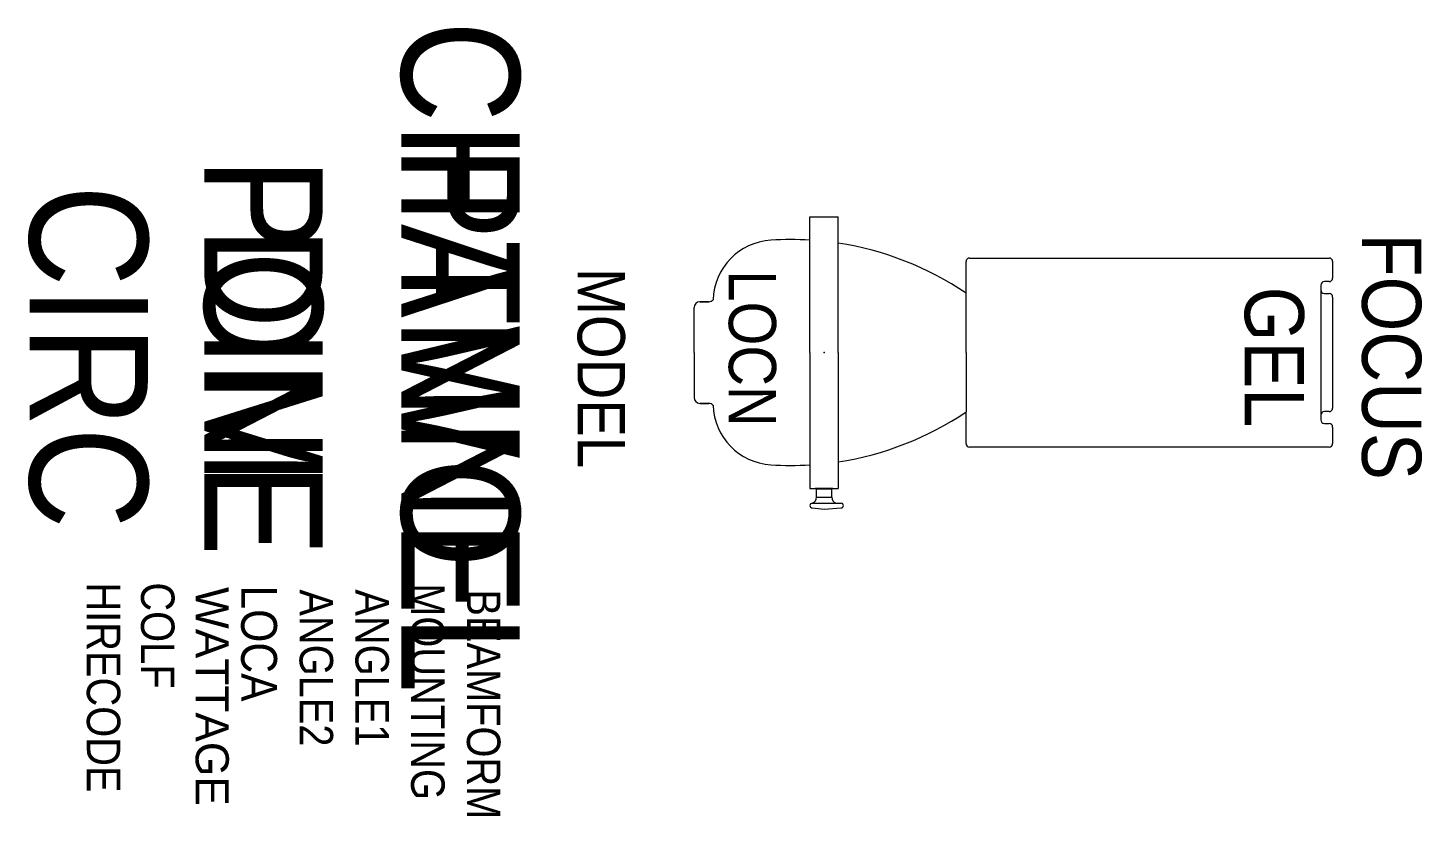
# Model space of a CAD drawing. Extents: x 8892 to 10071, y 638 to 1305.
import ezdxf
from ezdxf.enums import TextEntityAlignment as Align

# ---------------------------------------------------------------- set-up
doc = ezdxf.new("R2010")
doc.units = 0
doc.layers.get('0').update_dxf_attribs({"linetype": 'CONTINUOUS'})
for name, color, linetype in [('CHANNEL', 3, 'CONTINUOUS'), ('CIRC', 6, 'CONTINUOUS'), ('DIMMER', 4, 'CONTINUOUS'), ('FOCUS', 2, 'CONTINUOUS'), ('GEL', 1, 'CONTINUOUS'), ('LANTERNS', 4, 'CONTINUOUS'), ('LOCATION', 7, 'CONTINUOUS'), ('MODEL', 6, 'CONTINUOUS'), ('PATCH', 5, 'CONTINUOUS'), ('PATCH2', 5, 'CONTINUOUS')]:
    doc.layers.add(name, color=color, linetype=linetype)

msp = doc.modelspace()

# ---------------------------------------------------------------- linework, layer by layer
for p, q in [((9553.3, 1029.9), (9553.3, 1144.9)), ((9553.3, 1144.9), (9577.3, 1144.9)), ((9577.3, 1029.9), (9577.3, 1144.9)), ((9688.3, 1109.9), (9992.3, 1109.9)), ((9685.3, 1080.2), (9685.3, 1106.9)), ((9995.3, 1106.9), (9995.3, 1092.9)), ((9985.3, 1086.9), (9985.3, 1082.9)), ((9985.3, 1084.9), (9985.3, 974.9)), ((9992.3, 1089.9), (9988.3, 1089.9)), ((9467.8, 1072.9), (9460.3, 1072.9)), ((9460.3, 1072.9), (9467.8, 1072.9)), ((9685.3, 1029.9), (9685.3, 1080.2)), ((9988.3, 1079.9), (9992.3, 1079.9)), ((9995.3, 1076.9), (9995.3, 982.9)), ((9455.3, 1029.9), (9455.3, 1067.9)), ((9455.3, 1029.9), (9455.3, 991.9)), ((9553.3, 1029.9), (9553.3, 914.9)), ((9577.3, 1029.9), (9577.3, 914.9)), ((9685.3, 1029.9), (9685.3, 979.7)), ((9460.3, 986.9), (9467.8, 986.9)), ((9467.8, 986.9), (9460.3, 986.9)), ((9685.3, 952.9), (9685.3, 979.7)), ((9992.3, 979.9), (9988.3, 979.9)), ((9985.3, 976.9), (9985.3, 972.9)), ((9988.3, 969.9), (9992.3, 969.9)), ((9995.3, 966.9), (9995.3, 952.9)), ((9992.3, 949.9), (9688.3, 949.9)), ((9553.3, 914.9), (9577.3, 914.9)), ((9572.8, 914.9), (9557.8, 914.9)), ((9557.8, 914.9), (9572.8, 914.9)), ((9558.8, 907.4), (9558.8, 914.9)), ((9571.8, 914.2), (9558.8, 914.2)), ((9571.8, 907.4), (9571.8, 914.9)), ((9555.3, 902.4), (9579.7, 902.4)), ((9555.3, 898.4), (9565.3, 897.4)), ((9558.8, 907.4), (9571.8, 907.4)), ((9565.3, 897.4), (9579.7, 898.4))]:
    msp.add_line(p, q)
for centre, radius, start, end in [((9523.2, 1073.3), 51.7, 93.2112, 178.5044), ((9537.4, 861.1), 264.4, 86.5462, 93.7026), ((9537.4, 861.1), 264.4, 55.9767, 81.3138), ((9688.3, 1106.9), 3, 90, 180), ((9992.3, 1106.9), 3, 0, 90), ((9988.3, 1086.9), 3, 90, 180), ((9992.3, 1092.9), 3, 270, 0), ((9460.3, 1067.9), 5, 90, 180), ((9467.8, 1077.9), 5, 270, 319.1501), ((9988.3, 1082.9), 3, 180, 270), ((9992.3, 1076.9), 3, 0, 90), ((9460.3, 991.9), 5, 180, 270), ((9467.8, 981.9), 5, 40.8499, 90), ((9523.2, 986.6), 51.7, 181.4956, 266.7888), ((9537.4, 1198.8), 264.4, 278.6862, 304.0233), ((9988.3, 976.9), 3, 90, 180), ((9992.3, 982.9), 3, 270, 0), ((9988.3, 972.9), 3, 180, 270), ((9992.3, 966.9), 3, 0, 90), ((9688.3, 952.9), 3, 180, 270), ((9992.3, 952.9), 3, 270, 0), ((9537.4, 1198.8), 264.4, 266.2974, 273.4538), ((9555.3, 900.4), 2, 90, 270), ((9553.8, 907.3), 5.08, 288.0473, 1.9687), ((9576.8, 907.2), 4.99, 177.3184, 252.6657), ((9579.7, 900.4), 2, 270, 90)]:
    msp.add_arc(centre, radius, start, end)
msp.add_point((9565.3, 1029.9))

# ---------------------------------------------------------------- texts
at = {"layer": 'CHANNEL', "width": 0.89}
msp.add_attdef('CHANNEL', text='', height=100, rotation=270, dxfattribs=at).set_placement((9207.9, 1026.3), align=Align.CENTER)
at = {"layer": 'CIRC', "width": 0.89}
msp.add_attdef('CIRC', text='', height=100, rotation=270, dxfattribs=at).set_placement((8893.5, 1026.3), align=Align.CENTER)
at = {"layer": 'DIMMER', "width": 0.89}
msp.add_attdef('DIM', text='', height=100, rotation=270, dxfattribs=at).set_placement((9041.3, 1027.2), align=Align.CENTER)
at = {"layer": 'FOCUS', "color": 30, "width": 0.89}
msp.add_attdef('FOCUS', text='', height=50, rotation=270, dxfattribs=at).set_placement((10020.2, 1026.4), align=Align.CENTER)
at = {"layer": 'GEL', "width": 0.89}
msp.add_attdef('GEL', text='', height=50, rotation=270, dxfattribs=at).set_placement((9921, 1026.1), align=Align.CENTER)
at = {"layer": 'LANTERNS', "color": 0, "width": 0.89, "flags": 1}
for tag, p, s, height in [('HIRECODE', (8941.9, 835.4), '', 28.3), ('COLF', (8987.7, 835.4), '1', 28.3), ('LOCA', (9072.4, 832.8), '', 30.3), ('ANGLE2', (9121.8, 829.5), '40', 28.3), ('ANGLE1', (9169, 829.5), '10', 28.3), ('MOUNTING', (9216.1, 834.7), 'STANDARD HOOK CLAMP', 28.305), ('BEAMFORM', (9263.3, 829.5), 'C', 28.3)]:
    msp.add_attdef(tag, p, s, height=height, rotation=270, dxfattribs=at)
at = {"layer": 'LANTERNS', "color": 0, "flags": 1}
msp.add_attdef('WATTAGE', (9033.9, 831.5), '500', height=28, rotation=270, dxfattribs=at)
at = {"layer": 'LOCATION', "width": 0.89}
msp.add_attdef('LOCN', text='', height=40, rotation=270, dxfattribs=at).set_placement((9484.7, 1033.4), align=Align.CENTER)
at = {"layer": 'MODEL', "width": 0.89}
msp.add_attdef('MODEL', text='P813', height=40, rotation=270, dxfattribs=at).set_placement((9356.9, 1016.8), align=Align.CENTER)
at = {"layer": 'PATCH', "width": 0.89}
msp.add_attdef('PONE', text='', height=100, rotation=270, dxfattribs=at).set_placement((9041.3, 1026.3), align=Align.CENTER)
at = {"layer": 'PATCH2', "width": 0.89}
msp.add_attdef('PTWO', text='', height=100, rotation=270, dxfattribs=at).set_placement((9207.9, 1026.3), align=Align.CENTER)

doc.saveas('drawing.dxf')
